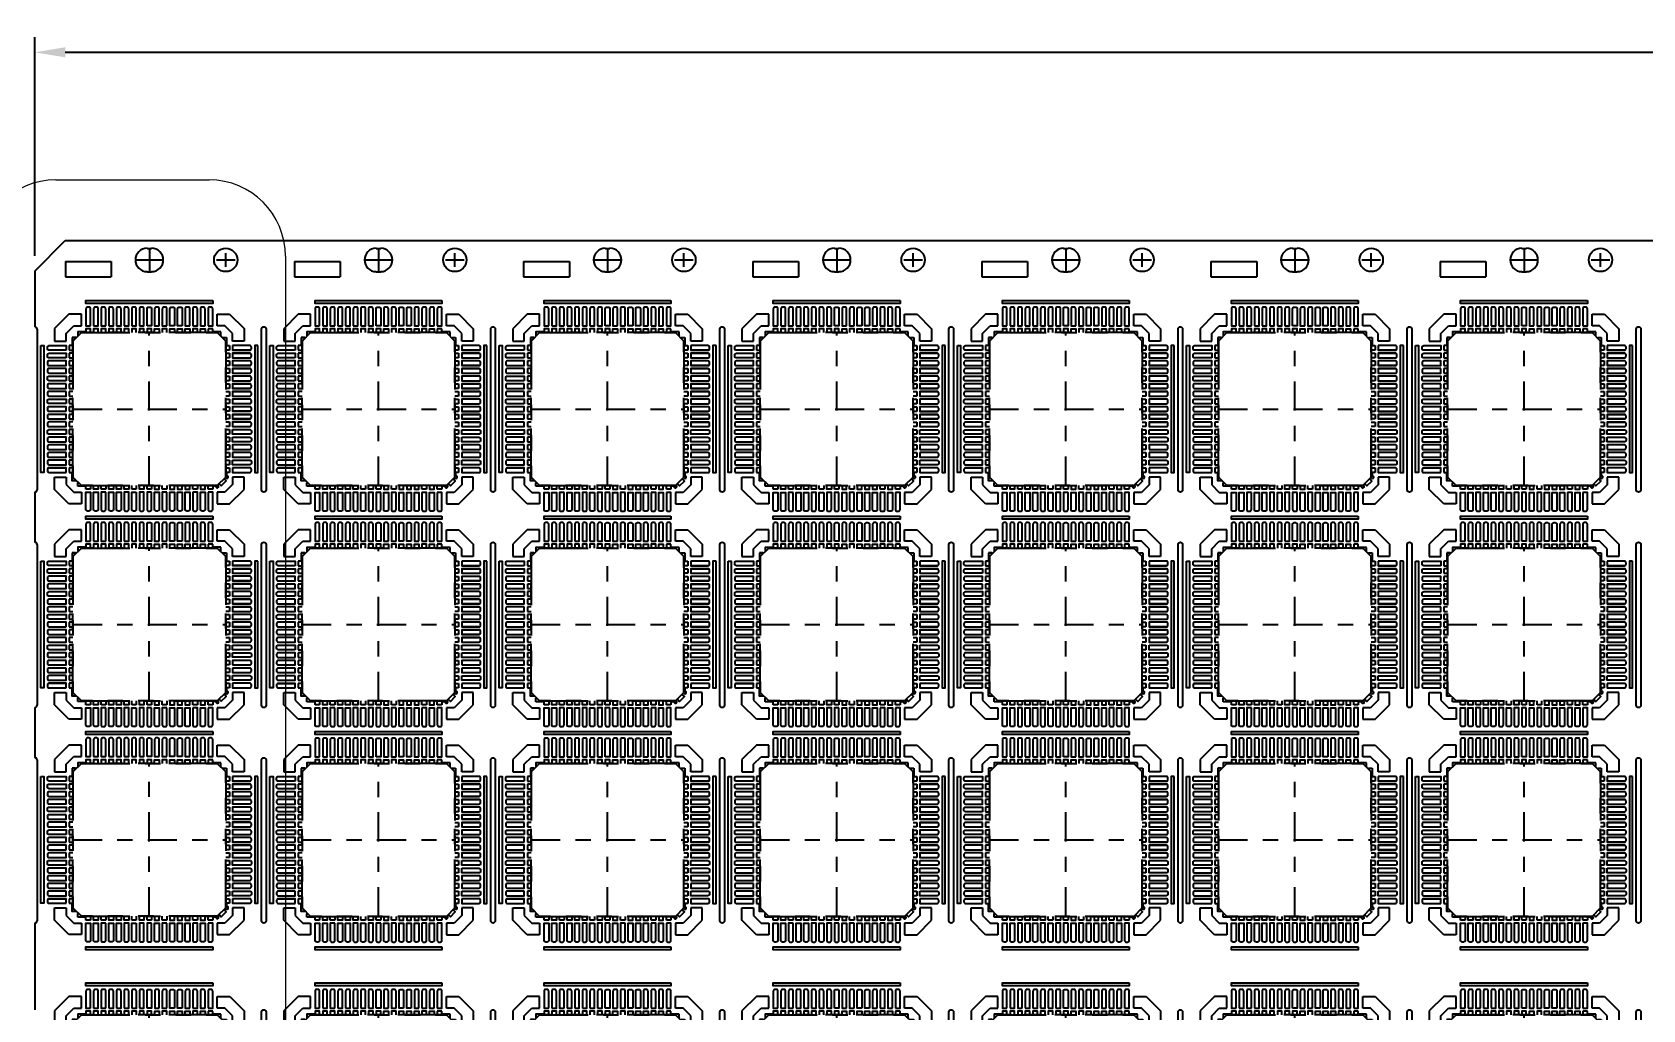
# Model space of a CAD drawing. Extents: x -10 to 54.6, y -33.1 to 19.3.
# Drawn here: x 22.06 to 32.6, y 11.99 to 18.38 of the extents above; entities that cross this region are included whole.
import ezdxf

# ---------------------------------------------------------------- set-up
doc = ezdxf.new("R2010")
doc.units = 0
doc.header["$LTSCALE"] = 2.54
for name, pattern in [('CADRA_CENTERLINE', [2.249999, 1.757812, -0.140625, 0.210937, -0.140625]), ('CENTER', [2, 1.25, -0.25, 0.25, -0.25]), ('CENTER2', [1.125, 0.75, -0.125, 0.125, -0.125]), ('HIDDEN', [0.375, 0.25, -0.125]), ('PHANTOM', [2.5, 1.25, -0.25, 0.25, -0.25, 0.25, -0.25])]:
    doc.linetypes.add(name, pattern=pattern)
for name, color, linetype in [('SH-01_CENTER', 2, 'CENTER'), ('SH-01_DIM', 4, 'Continuous'), ('SH-01_HIDDEN', 6, 'HIDDEN'), ('SH-01_OBJECT', 7, 'Continuous'), ('SH-01_PHANTOM', 1, 'PHANTOM'), ('SH-01_PKG', 5, 'PHANTOM')]:
    doc.layers.add(name, color=color, linetype=linetype)
doc.styles.get("Standard").update_dxf_attribs({"font": 'simplex.shx', "width": 0.82})
doc.dimstyles.new('STANDARD X 5$0', dxfattribs={"dimtxt": 0.36, "dimasz": 0.36, "dimexe": 0.18, "dimexo": 0.12, "dimgap": 0.09, "dimtad": 0, "dimdec": 4, "dimlfac": 0.2, "dimzin": 0, "dimdsep": 46, "dimtxsty": 'Standard', "dimcen": 0.09, "dimadec": 3, "dimazin": 0, "dimtfac": 1, "dimtdec": 4, "dimtofl": 0, "dimtmove": 0, "dimatfit": 3, "dimfxl": 1, "dimtolj": 1, "dimtzin": 0, "dimarcsym": 0})

# ---------------------------------------------------------------- blocks, each defined once
blk = doc.blocks.new('*D0')
at = {"layer": 'Defpoints', "color": 0, "transparency": 16777216}
for p in [(81.611, 58.089), (51.611, 56.657), (81.611, 56.657)]:
    blk.add_point(p, dxfattribs=at)
at = {"layer": 'SH-01_DIM', "color": 0, "lineweight": -2, "transparency": 16777216}
for p, q in [((51.611, 56.757), (51.611, 58.189)), ((81.611, 56.757), (81.611, 58.189)), ((51.811, 58.089), (65.2, 58.089)), ((81.411, 58.089), (67.516, 58.089))]:
    blk.add_line(p, q, dxfattribs=at)
at = {"layer": 'SH-01_DIM', "color": 0, "transparency": 16777216}
for points in [[(51.811, 58.122), (51.811, 58.056), (51.611, 58.089)], [(81.411, 58.122), (81.411, 58.056), (81.611, 58.089)]]:
    blk.add_solid(points, dxfattribs=at)
at = {"layer": 'SH-01_DIM', "color": 0, "transparency": 16777216, "insert": (66.358, 58.089), "char_height": 0.2, "attachment_point": 5}
blk.add_mtext('\\A1;300.0000±0.1016', dxfattribs=at)
blk = doc.blocks.new('*U136')
at = {"layer": 'SH-01_CENTER'}
for p, q in [((-0.104, 0.017), (0.078, 0.017)), ((-0.013, 0.093), (-0.013, -0.06)), ((0.426, 0.017), (0.548, 0.017)), ((0.487, -0.029), (0.487, 0.062))]:
    blk.add_line(p, q, dxfattribs=at)
at = {"layer": 'SH-01_HIDDEN'}
for p, q in [((-0.563, 0.007), (-0.263, 0.007)), ((-0.563, 0.007), (-0.563, -0.093)), ((-0.263, 0.007), (-0.263, -0.093)), ((-0.563, -0.093), (-0.263, -0.093))]:
    blk.add_line(p, q, dxfattribs=at)
at = {"layer": 'SH-01_OBJECT'}
for p, q in [((-0.028, 0.093), (0.002, 0.093)), ((-0.028, 0.093), (0.002, 0.093)), ((-0.028, -0.06), (0.002, -0.06)), ((-0.028, -0.06), (0.002, -0.06))]:
    blk.add_line(p, q, dxfattribs=at)
blk.add_circle((0.487, 0.017), 0.0762, dxfattribs=at)
blk.add_circle((0.487, 0.017), 0.0762, dxfattribs=at)
for centre, start, end in [((-0.028, 0.017), 90, 270), ((-0.028, 0.017), 90, 270), ((0.002, 0.017), 270, 90), ((0.002, 0.017), 270, 90)]:
    blk.add_arc(centre, 0.0762, start, end, dxfattribs=at)
blk = doc.blocks.new('*U143')
at = {"color": 0, "linetype": 'ByBlock', "lineweight": -2, "transparency": 16777216}
for p in [(0, 0), (1.5, 0), (3, 0), (4.5, 0), (6, 0), (7.5, 0), (9, 0)]:
    blk.add_blockref('*U136', p, dxfattribs=at)
blk = doc.blocks.new('*U111')
at = {"layer": 'SH-01_CENTER', "color": 0, "linetype": 'CENTER2', "transparency": 16777216}
blk.add_line((-5, 0), (5, 0), dxfattribs=at)
blk = doc.blocks.new('*U112')
at = {"layer": 'SH-01_CENTER', "color": 0, "linetype": 'CENTER2', "transparency": 16777216}
blk.add_line((0, -5), (0, 5), dxfattribs=at)
blk = doc.blocks.new('OUTSIDE_PKG')
at = {"layer": 'SH-01_OBJECT'}
for p, q in [((-181.92, -89.18), (-181.7, -89.18)), ((-181.7, -89.18), (-181.92, -89.18)), ((-181.92, -89.18), (-181.92, -89.72)), ((-181.7, -89.18), (-181.66, -89.22)), ((-181.66, -89.22), (-181.7, -89.18)), ((-172.72, -88.62), (-173.02, -88.62)), ((-173.02, -88.62), (-173.02, -88.87)), ((-172.72, -88.82), (-172.72, -88.62)), ((-172.18, -88.82), (-172.72, -88.82)), ((-172.18, -89.04), (-172.21, -89.08)), ((-172.21, -89.08), (-172.18, -89.04)), ((-172.18, -89.04), (-172.18, -88.82)), ((-172.04, -89.18), (-172.07, -89.22)), ((-172.07, -89.22), (-172.04, -89.18)), ((-172.04, -89.18), (-171.82, -89.18)), ((-171.82, -89.18), (-171.82, -89.72)), ((-181.92, -89.72), (-182.12, -89.72)), ((-182.12, -89.72), (-182.12, -90.02)), ((-182.12, -90.02), (-181.87, -90.02)), ((-181.87, -90.22), (-182.12, -90.22)), ((-182.12, -90.22), (-182.12, -90.52)), ((-182.12, -90.52), (-181.87, -90.52)), ((-171.62, -90.02), (-171.87, -90.02)), ((-171.87, -90.22), (-171.62, -90.22)), ((-171.62, -90.52), (-171.87, -90.52)), ((-171.82, -89.72), (-171.62, -89.72)), ((-171.62, -89.72), (-171.62, -90.02)), ((-171.62, -90.22), (-171.62, -90.52)), ((-181.87, -90.72), (-182.12, -90.72)), ((-182.12, -90.72), (-182.12, -91.02)), ((-182.12, -91.02), (-181.87, -91.02)), ((-181.87, -91.22), (-182.12, -91.22)), ((-182.12, -91.22), (-182.12, -91.52)), ((-182.12, -91.52), (-181.87, -91.52)), ((-181.87, -91.72), (-182.12, -91.72)), ((-182.12, -91.72), (-182.12, -92.02)), ((-171.87, -90.72), (-171.62, -90.72)), ((-171.62, -91.02), (-171.87, -91.02)), ((-171.87, -91.22), (-171.62, -91.22)), ((-171.62, -91.52), (-171.87, -91.52)), ((-171.87, -91.72), (-171.62, -91.72)), ((-171.62, -90.72), (-171.62, -91.02)), ((-171.62, -91.22), (-171.62, -91.52)), ((-171.62, -91.72), (-171.62, -92.02)), ((-182.12, -92.02), (-181.87, -92.02)), ((-181.87, -92.22), (-182.12, -92.22)), ((-182.12, -92.22), (-182.12, -92.52)), ((-182.12, -92.52), (-181.87, -92.52)), ((-181.87, -92.72), (-182.12, -92.72)), ((-182.12, -92.72), (-182.12, -93.02)), ((-171.62, -92.02), (-171.87, -92.02)), ((-171.87, -92.22), (-171.62, -92.22)), ((-171.62, -92.52), (-171.87, -92.52)), ((-171.87, -92.72), (-171.62, -92.72)), ((-171.62, -92.22), (-171.62, -92.52)), ((-171.62, -92.72), (-171.62, -93.02)), ((-182.12, -93.02), (-181.87, -93.02)), ((-181.87, -93.22), (-182.12, -93.22)), ((-182.12, -93.22), (-182.12, -93.52)), ((-182.12, -93.52), (-181.87, -93.52)), ((-181.87, -93.72), (-182.12, -93.72)), ((-182.12, -93.72), (-182.12, -94.02)), ((-171.62, -93.02), (-171.87, -93.02)), ((-171.87, -93.22), (-171.62, -93.22)), ((-171.62, -93.52), (-171.87, -93.52)), ((-171.87, -93.72), (-171.62, -93.72)), ((-171.62, -93.22), (-171.62, -93.52)), ((-171.62, -93.72), (-171.62, -94.02)), ((-182.12, -94.02), (-181.87, -94.02)), ((-181.87, -94.22), (-182.12, -94.22)), ((-182.12, -94.22), (-182.12, -94.52)), ((-182.12, -94.52), (-181.87, -94.52)), ((-181.87, -94.72), (-182.12, -94.72)), ((-182.12, -94.72), (-182.12, -95.02)), ((-171.62, -94.02), (-171.87, -94.02)), ((-171.87, -94.22), (-171.62, -94.22)), ((-171.62, -94.52), (-171.87, -94.52)), ((-171.87, -94.72), (-171.62, -94.72)), ((-171.62, -94.22), (-171.62, -94.52)), ((-171.62, -94.72), (-171.62, -95.02)), ((-182.12, -95.02), (-181.87, -95.02)), ((-181.87, -95.22), (-182.12, -95.22)), ((-182.12, -95.22), (-182.12, -95.52)), ((-182.12, -95.52), (-181.87, -95.52)), ((-181.87, -95.72), (-182.12, -95.72)), ((-182.12, -95.72), (-182.12, -96.02)), ((-171.62, -95.02), (-171.87, -95.02)), ((-171.87, -95.22), (-171.62, -95.22)), ((-171.62, -95.52), (-171.87, -95.52)), ((-171.87, -95.72), (-171.62, -95.72)), ((-171.62, -95.22), (-171.62, -95.52)), ((-171.62, -95.72), (-171.62, -96.02)), ((-182.12, -96.02), (-181.87, -96.02)), ((-181.87, -96.22), (-182.12, -96.22)), ((-182.12, -96.22), (-182.12, -96.52)), ((-182.12, -96.52), (-181.87, -96.52)), ((-181.87, -96.72), (-182.12, -96.72)), ((-182.12, -96.72), (-182.12, -97.02)), ((-171.62, -96.02), (-171.87, -96.02)), ((-171.87, -96.22), (-171.62, -96.22)), ((-171.62, -96.52), (-171.87, -96.52)), ((-171.87, -96.72), (-171.62, -96.72)), ((-171.62, -96.22), (-171.62, -96.52)), ((-171.62, -96.72), (-171.62, -97.02)), ((-182.12, -97.02), (-181.87, -97.02)), ((-181.87, -97.22), (-182.12, -97.22)), ((-182.12, -97.22), (-182.12, -97.52)), ((-182.12, -97.52), (-181.87, -97.52)), ((-181.87, -97.72), (-182.12, -97.72)), ((-182.12, -97.72), (-182.12, -98.02)), ((-182.12, -98.02), (-181.92, -98.02)), ((-171.62, -97.02), (-171.87, -97.02)), ((-171.87, -97.22), (-171.62, -97.22)), ((-171.62, -97.52), (-171.87, -97.52)), ((-171.87, -97.72), (-171.62, -97.72)), ((-171.62, -98.02), (-171.82, -98.02)), ((-171.82, -98.02), (-171.82, -98.24)), ((-171.62, -97.22), (-171.62, -97.52)), ((-171.62, -97.72), (-171.62, -98.02)), ((-181.52, -98.67), (-181.56, -98.7)), ((-181.56, -98.7), (-181.52, -98.67)), ((-181.56, -98.92), (-181.56, -98.7)), ((-181.02, -98.92), (-181.56, -98.92)), ((-181.02, -99.12), (-181.02, -98.92)), ((-180.72, -98.87), (-180.72, -99.12)), ((-180.02, -99.12), (-180.02, -98.87)), ((-179.72, -98.87), (-179.72, -99.12)), ((-178.02, -99.12), (-178.02, -98.87)), ((-177.72, -98.87), (-177.72, -99.12)), ((-177.02, -99.12), (-177.02, -98.87)), ((-176.72, -98.87), (-176.72, -99.12)), ((-176.02, -99.12), (-176.02, -98.87)), ((-175.72, -98.87), (-175.72, -99.12)), ((-174.02, -99.12), (-174.02, -98.87)), ((-173.72, -98.87), (-173.72, -99.12)), ((-173.02, -99.12), (-173.02, -98.87)), ((-172.51, -98.92), (-172.72, -98.92)), ((-172.72, -98.92), (-172.72, -99.12)), ((-172.39, -98.85), (-172.36, -98.88)), ((-171.86, -98.39), (-171.9, -98.35)), ((-180.72, -99.12), (-181.02, -99.12)), ((-179.72, -99.12), (-180.02, -99.12)), ((-177.72, -99.12), (-178.02, -99.12)), ((-176.72, -99.12), (-177.02, -99.12)), ((-175.72, -99.12), (-176.02, -99.12)), ((-173.72, -99.12), (-174.02, -99.12)), ((-172.72, -99.12), (-173.02, -99.12))]:
    blk.add_line(p, q, dxfattribs=at)
for points in [[(-180.72, -88.42), (-180.72, -87.3, 0.414214), (-180.82, -87.2), (-180.92, -87.2, 0.414214), (-181.02, -87.3), (-181.02, -88.42)], [(-180.52, -88.42), (-180.22, -88.42), (-180.22, -87.3, 0.414214), (-180.32, -87.2), (-180.42, -87.2, 0.414214), (-180.52, -87.3)], [(-179.72, -88.42), (-179.72, -87.3, 0.414214), (-179.82, -87.2), (-179.92, -87.2, 0.414214), (-180.02, -87.3), (-180.02, -88.42)], [(-179.52, -88.42), (-179.22, -88.42), (-179.22, -87.3, 0.414214), (-179.32, -87.2), (-179.42, -87.2, 0.414214), (-179.52, -87.3)], [(-179.02, -88.42), (-178.72, -88.42), (-178.72, -87.3, 0.414214), (-178.82, -87.2), (-178.92, -87.2, 0.414214), (-179.02, -87.3)], [(-178.52, -88.42), (-178.22, -88.42), (-178.22, -87.3, 0.414214), (-178.32, -87.2), (-178.42, -87.2, 0.414214), (-178.52, -87.3)], [(-178.02, -88.42), (-177.72, -88.42), (-177.72, -87.3, 0.414214), (-177.82, -87.2), (-177.92, -87.2, 0.414214), (-178.02, -87.3)], [(-177.52, -88.42), (-177.22, -88.42), (-177.22, -87.3, 0.414214), (-177.32, -87.2), (-177.42, -87.2, 0.414214), (-177.52, -87.3)], [(-177.02, -88.42), (-177.02, -87.3, -0.414214), (-176.92, -87.2), (-176.82, -87.2, -0.414214), (-176.72, -87.3), (-176.72, -88.42)], [(-176.22, -88.42), (-176.22, -87.3, 0.414214), (-176.32, -87.2), (-176.42, -87.2, 0.414214), (-176.52, -87.3), (-176.52, -88.42)], [(-175.72, -88.42), (-175.72, -87.3, 0.414214), (-175.82, -87.2), (-175.92, -87.2, 0.414214), (-176.02, -87.3), (-176.02, -88.42)], [(-175.22, -88.42), (-175.52, -88.42), (-175.52, -87.3, -0.414214), (-175.42, -87.2), (-175.32, -87.2, -0.414214), (-175.22, -87.3)], [(-174.72, -88.42), (-175.02, -88.42), (-175.02, -87.3, -0.414214), (-174.92, -87.2), (-174.82, -87.2, -0.414214), (-174.72, -87.3)], [(-174.22, -88.42), (-174.22, -87.3, 0.414214), (-174.32, -87.2), (-174.42, -87.2, 0.414214), (-174.52, -87.3), (-174.52, -88.42)], [(-174.02, -88.42), (-173.72, -88.42), (-173.72, -87.3, 0.414214), (-173.82, -87.2), (-173.92, -87.2, 0.414214), (-174.02, -87.3)], [(-173.22, -88.42), (-173.22, -87.3, 0.414214), (-173.32, -87.2), (-173.42, -87.2, 0.414214), (-173.52, -87.3), (-173.52, -88.42)], [(-173.02, -88.42), (-172.72, -88.42), (-172.72, -87.3, 0.414214), (-172.82, -87.2), (-172.92, -87.2, 0.414214), (-173.02, -87.3)], [(-182.32, -90.02), (-183.44, -90.02, -0.414214), (-183.54, -89.92), (-183.54, -89.82, -0.414214), (-183.44, -89.72), (-182.32, -89.72)], [(-182.32, -90.52), (-183.44, -90.52, -0.414214), (-183.54, -90.42), (-183.54, -90.32, -0.414214), (-183.44, -90.22), (-182.32, -90.22)], [(-171.42, -89.72), (-171.42, -90.02), (-170.29, -90.02, 0.414214), (-170.19, -89.92), (-170.19, -89.82, 0.414214), (-170.29, -89.72)], [(-170.19, -90.32, 0.414214), (-170.29, -90.22), (-171.42, -90.22), (-171.42, -90.52), (-170.29, -90.52, 0.414214), (-170.19, -90.42)], [(-183.44, -90.72), (-183.44, -90.72, 0.414214), (-183.54, -90.82), (-183.54, -90.92, 0.414214), (-183.44, -91.02), (-182.32, -91.02), (-182.32, -90.72)], [(-182.32, -91.22), (-183.44, -91.22, 0.414214), (-183.54, -91.32), (-183.54, -91.42, 0.414214), (-183.44, -91.52), (-182.32, -91.52)], [(-182.32, -92.02), (-183.44, -92.02, -0.414214), (-183.54, -91.92), (-183.54, -91.82, -0.414214), (-183.44, -91.72), (-182.32, -91.72)], [(-170.19, -90.82, 0.414214), (-170.29, -90.72), (-171.42, -90.72), (-171.42, -91.02), (-170.29, -91.02, 0.414214), (-170.19, -90.92)], [(-170.19, -91.32, 0.414214), (-170.29, -91.22), (-171.42, -91.22), (-171.42, -91.52), (-170.29, -91.52, 0.414214), (-170.19, -91.42)], [(-170.19, -91.82, 0.414214), (-170.29, -91.72), (-171.42, -91.72), (-171.42, -92.02), (-170.29, -92.02, 0.414214), (-170.19, -91.92)], [(-182.32, -92.22), (-183.44, -92.22, 0.414214), (-183.54, -92.32), (-183.54, -92.42, 0.414214), (-183.44, -92.52), (-182.32, -92.52)], [(-182.32, -92.72), (-183.44, -92.72, 0.414214), (-183.54, -92.82), (-183.54, -92.92, 0.414214), (-183.44, -93.02), (-182.32, -93.02)], [(-170.19, -92.82, 0.414214), (-170.29, -92.72), (-171.42, -92.72), (-171.42, -93.02), (-170.29, -93.02, 0.414214), (-170.19, -92.92)], [(-182.32, -93.52), (-183.44, -93.52, -0.414214), (-183.54, -93.42), (-183.54, -93.32, -0.414214), (-183.44, -93.22), (-182.32, -93.22)], [(-182.32, -94.02), (-182.32, -93.72), (-183.44, -93.72, 0.414214), (-183.54, -93.82), (-183.54, -93.92, 0.414214), (-183.44, -94.02)], [(-170.19, -93.32, 0.414214), (-170.29, -93.22), (-171.42, -93.22), (-171.42, -93.52), (-170.29, -93.52, 0.414214), (-170.19, -93.42)], [(-170.19, -93.82, 0.414214), (-170.29, -93.72), (-171.42, -93.72), (-171.42, -94.02), (-170.29, -94.02, 0.414214), (-170.19, -93.92)], [(-182.32, -94.52), (-182.32, -94.22), (-183.44, -94.22, 0.414214), (-183.54, -94.32), (-183.54, -94.42, 0.414214), (-183.44, -94.52)], [(-182.32, -94.72), (-183.44, -94.72, 0.414214), (-183.54, -94.82), (-183.54, -94.92, 0.414214), (-183.44, -95.02), (-182.32, -95.02)], [(-170.19, -94.32, 0.414214), (-170.29, -94.22), (-171.42, -94.22), (-171.42, -94.52), (-170.29, -94.52, 0.414214), (-170.19, -94.42)], [(-170.19, -94.82, 0.414214), (-170.29, -94.72), (-171.42, -94.72), (-171.42, -95.02), (-170.29, -95.02, 0.414214), (-170.19, -94.92)], [(-182.32, -95.52), (-183.44, -95.52, -0.414214), (-183.54, -95.42), (-183.54, -95.32, -0.414214), (-183.44, -95.22), (-182.32, -95.22)], [(-182.32, -96.02), (-182.32, -95.72), (-183.44, -95.72, 0.414214), (-183.54, -95.82), (-183.54, -95.92, 0.414214), (-183.44, -96.02)], [(-171.42, -95.22), (-170.29, -95.22, -0.414214), (-170.19, -95.32), (-170.19, -95.42, -0.414214), (-170.29, -95.52), (-171.42, -95.52)], [(-171.42, -95.72), (-170.29, -95.72, -0.414214), (-170.19, -95.82), (-170.19, -95.92, -0.414214), (-170.29, -96.02), (-171.42, -96.02)], [(-182.32, -96.22), (-183.44, -96.22, 0.414214), (-183.54, -96.32), (-183.54, -96.42, 0.414214), (-183.44, -96.52), (-182.32, -96.52)], [(-182.32, -96.72), (-183.44, -96.72, 0.414214), (-183.54, -96.82), (-183.54, -96.92, 0.414214), (-183.44, -97.02), (-182.32, -97.02)], [(-171.42, -96.52), (-170.29, -96.52, 0.414214), (-170.19, -96.42), (-170.19, -96.32, 0.414214), (-170.29, -96.22), (-171.42, -96.22)], [(-171.42, -96.72), (-171.42, -97.02), (-170.29, -97.02, 0.414214), (-170.19, -96.92), (-170.19, -96.82, 0.414214), (-170.29, -96.72)], [(-182.32, -97.22), (-183.44, -97.22, 0.414214), (-183.54, -97.32), (-183.54, -97.42, 0.414214), (-183.44, -97.52), (-182.32, -97.52)], [(-182.32, -98.02), (-182.32, -97.72), (-183.44, -97.72, 0.414214), (-183.54, -97.82), (-183.54, -97.92, 0.414214), (-183.44, -98.02)], [(-171.42, -97.22), (-170.29, -97.22, -0.414214), (-170.19, -97.32), (-170.19, -97.42, -0.414214), (-170.29, -97.52), (-171.42, -97.52)], [(-171.42, -97.72), (-171.42, -98.02), (-170.29, -98.02, 0.414214), (-170.19, -97.92), (-170.19, -97.82, 0.414214), (-170.29, -97.72)], [(-180.92, -100.55, -0.414214), (-181.02, -100.45), (-181.02, -99.32), (-180.72, -99.32), (-180.72, -100.45, -0.414214), (-180.82, -100.55)], [(-180.42, -100.55, -0.414214), (-180.52, -100.45), (-180.52, -99.32), (-180.22, -99.32), (-180.22, -100.45, -0.414214), (-180.32, -100.55)], [(-179.72, -99.32), (-180.02, -99.32), (-180.02, -100.45, 0.414214), (-179.92, -100.55), (-179.82, -100.55, 0.414214), (-179.72, -100.45)], [(-179.42, -100.55, -0.414214), (-179.52, -100.45), (-179.52, -99.32), (-179.22, -99.32), (-179.22, -100.45, -0.414214), (-179.32, -100.55)], [(-178.92, -100.55, -0.414214), (-179.02, -100.45), (-179.02, -99.32), (-178.72, -99.32), (-178.72, -100.45, -0.414214), (-178.82, -100.55)], [(-178.32, -100.55, 0.414214), (-178.22, -100.45), (-178.22, -99.32), (-178.52, -99.32), (-178.52, -100.45, 0.414214), (-178.42, -100.55)], [(-177.72, -99.32), (-177.72, -100.45, -0.414214), (-177.82, -100.55), (-177.92, -100.55, -0.414214), (-178.02, -100.45), (-178.02, -99.32)], [(-177.32, -100.55, 0.414214), (-177.22, -100.45), (-177.22, -99.32), (-177.52, -99.32), (-177.52, -100.45, 0.414214), (-177.42, -100.55)], [(-176.72, -99.32), (-177.02, -99.32), (-177.02, -100.45, 0.414214), (-176.92, -100.55), (-176.82, -100.55, 0.414214), (-176.72, -100.45)], [(-176.42, -100.55, -0.414214), (-176.52, -100.45), (-176.52, -99.32), (-176.22, -99.32), (-176.22, -100.45, -0.414214), (-176.32, -100.55)], [(-175.72, -99.32), (-176.02, -99.32), (-176.02, -100.45, 0.414214), (-175.92, -100.55), (-175.82, -100.55, 0.414214), (-175.72, -100.45)], [(-175.42, -100.55, -0.414214), (-175.52, -100.45), (-175.52, -99.32), (-175.22, -99.32), (-175.22, -100.45, -0.414214), (-175.32, -100.55)], [(-174.92, -100.55, -0.414214), (-175.02, -100.45), (-175.02, -99.32), (-174.72, -99.32), (-174.72, -100.45, -0.414214), (-174.82, -100.55)], [(-174.42, -100.55, -0.414214), (-174.52, -100.45), (-174.52, -99.32), (-174.22, -99.32), (-174.22, -100.45, -0.414214), (-174.32, -100.55)], [(-174.02, -99.32), (-174.02, -100.45, 0.414214), (-173.92, -100.55), (-173.82, -100.55, 0.414214), (-173.72, -100.45), (-173.72, -99.32)], [(-173.42, -100.55, -0.414214), (-173.52, -100.45), (-173.52, -99.32), (-173.22, -99.32), (-173.22, -100.45, -0.414214), (-173.32, -100.55)], [(-173.02, -99.32), (-173.02, -100.45, 0.414214), (-172.92, -100.55), (-172.82, -100.55, 0.414214), (-172.72, -100.45), (-172.72, -99.32)]]:
    blk.add_lwpolyline(points, format="xyb", close=True, dxfattribs=at)
at = {"layer": 'SH-01_OBJECT', "linetype": 'CADRA_CENTERLINE'}
for points in [[(-181.82, -88.42), (-181.32, -88.42), (-181.32, -87.67), (-182.13, -87.67), (-183.07, -88.61), (-183.07, -89.42), (-182.32, -89.42), (-182.32, -88.92)], [(-171.92, -88.42), (-172.42, -88.42), (-172.42, -87.67), (-171.61, -87.67), (-170.67, -88.61), (-170.67, -89.42), (-171.42, -89.42), (-171.42, -88.92)], [(-181.82, -99.32), (-181.32, -99.32), (-181.32, -100.07), (-182.13, -100.07), (-183.07, -99.13), (-183.07, -98.32), (-182.32, -98.32), (-182.32, -98.82)], [(-171.92, -99.32), (-172.42, -99.32), (-172.42, -100.07), (-171.61, -100.07), (-170.67, -99.13), (-170.67, -98.32), (-171.42, -98.32), (-171.42, -98.82)]]:
    blk.add_lwpolyline(points, close=True, dxfattribs=at)
at = {"layer": 'SH-01_OBJECT'}
for points in [[(-180.72, -88.87), (-180.72, -88.62), (-181.02, -88.62), (-181.02, -88.82), (-181.56, -88.82), (-181.56, -89.04), (-181.52, -89.08)], [(-180.22, -88.87), (-180.22, -88.62), (-180.52, -88.62), (-180.52, -88.87)], [(-179.72, -88.87), (-179.72, -88.62), (-180.02, -88.62), (-180.02, -88.87)], [(-179.22, -88.87), (-179.22, -88.62), (-179.52, -88.62), (-179.52, -88.87)], [(-178.72, -88.87), (-178.72, -88.62), (-179.02, -88.62), (-179.02, -88.87)], [(-178.22, -88.87), (-178.22, -88.62), (-178.52, -88.62), (-178.52, -88.87)], [(-177.72, -88.87), (-177.72, -88.62), (-178.02, -88.62), (-178.02, -88.87)], [(-177.22, -88.87), (-177.22, -88.62), (-177.52, -88.62), (-177.52, -88.87)], [(-176.72, -88.87), (-176.72, -88.62), (-177.02, -88.62), (-177.02, -88.87)], [(-176.52, -88.87), (-176.52, -88.62), (-176.22, -88.62), (-176.22, -88.87)], [(-175.72, -88.87), (-175.72, -88.62), (-176.02, -88.62), (-176.02, -88.87)], [(-175.52, -88.87), (-175.52, -88.62), (-175.22, -88.62), (-175.22, -88.87)], [(-175.02, -88.87), (-175.02, -88.62), (-174.72, -88.62), (-174.72, -88.87)], [(-174.52, -88.87), (-174.52, -88.62), (-174.22, -88.62), (-174.22, -88.87)], [(-173.72, -88.87), (-173.72, -88.62), (-174.02, -88.62), (-174.02, -88.87)], [(-173.52, -88.87), (-173.52, -88.62), (-173.22, -88.62), (-173.22, -88.87)], [(-182.32, -89.72), (-182.32, -90.02)], [(-170.29, -90.02), (-171.42, -90.02)], [(-171.42, -90.22), (-170.29, -90.22)], [(-171.42, -90.52), (-170.29, -90.52)], [(-170.29, -90.72), (-171.42, -90.72)], [(-170.29, -91.02), (-171.42, -91.02)], [(-171.42, -91.22), (-170.29, -91.22)], [(-171.42, -91.52), (-170.29, -91.52)], [(-170.29, -91.72), (-171.42, -91.72)], [(-171.42, -92.02), (-170.29, -92.02)], [(-171.42, -92.22), (-170.29, -92.22), (-171.42, -92.22), (-171.42, -92.52), (-170.29, -92.52), (-171.42, -92.52)], [(-171.42, -92.72), (-170.29, -92.72)], [(-171.42, -93.02), (-170.29, -93.02)], [(-170.29, -93.22), (-171.42, -93.22)], [(-171.42, -93.52), (-170.29, -93.52)], [(-170.29, -93.72), (-171.42, -93.72)], [(-170.29, -94.02), (-171.42, -94.02)], [(-171.42, -94.22), (-170.29, -94.22)], [(-170.29, -94.52), (-171.42, -94.52)], [(-171.42, -94.72), (-170.29, -94.72)], [(-171.42, -95.02), (-170.29, -95.02)], [(-183.44, -97.72), (-182.32, -97.72)], [(-181.66, -98.53), (-181.7, -98.56), (-181.92, -98.56), (-181.92, -98.02), (-181.92, -98.56)], [(-181.66, -98.53), (-181.7, -98.56)], [(-180.22, -98.87), (-180.22, -99.12), (-180.52, -99.12), (-180.52, -98.87)], [(-179.22, -98.87), (-179.22, -99.12), (-179.52, -99.12), (-179.52, -98.87)], [(-178.72, -98.87), (-178.72, -99.12), (-179.02, -99.12), (-179.02, -98.87)], [(-178.22, -98.87), (-178.22, -99.12), (-178.52, -99.12), (-178.52, -98.87)], [(-177.22, -98.87), (-177.22, -99.12), (-177.52, -99.12), (-177.52, -98.87)], [(-176.52, -98.87), (-176.52, -99.12), (-176.22, -99.12), (-176.22, -98.87)], [(-175.52, -98.87), (-175.52, -99.12), (-175.22, -99.12), (-175.22, -98.87)], [(-175.02, -98.87), (-175.02, -99.12), (-174.72, -99.12), (-174.72, -98.87)], [(-174.52, -98.87), (-174.52, -99.12), (-174.22, -99.12), (-174.22, -98.87)], [(-173.52, -98.87), (-173.52, -99.12), (-173.22, -99.12), (-173.22, -98.87)], [(-172.3, -98.76), (-172.16, -98.9), (-171.84, -98.58), (-171.98, -98.44)]]:
    blk.add_lwpolyline(points, dxfattribs=at)
for points in [[(-183.97, -89.72), (-183.77, -89.72), (-183.77, -98.02), (-183.97, -98.02)], [(-169.77, -89.72), (-169.97, -89.72), (-169.97, -98.02), (-169.77, -98.02)]]:
    blk.add_lwpolyline(points, close=True, dxfattribs=at)
blk.add_lwpolyline([(-170.29, -92.52, 0.414214), (-170.19, -92.42), (-170.19, -92.32, 0.414214), (-170.29, -92.22)], format="xyb", dxfattribs=at)
for centre, start, end in [((-172.42, -98.94), 166.1908, 45.0002), ((-171.8, -98.32), 224.9998, 103.8092)]:
    blk.add_arc(centre, 0.09, start, end, dxfattribs=at)
at = {"layer": 'SH-01_PKG'}
for p, q in [((-181.32, -88.87), (-181.87, -89.42)), ((-181.87, -98.32), (-181.87, -89.42)), ((-181.32, -88.87), (-172.42, -88.87)), ((-171.87, -89.42), (-172.42, -88.87)), ((-171.87, -89.42), (-171.87, -98.32)), ((-181.87, -98.32), (-181.32, -98.87)), ((-172.42, -98.87), (-181.32, -98.87)), ((-171.87, -98.32), (-172.42, -98.87))]:
    blk.add_line(p, q, dxfattribs=at)
blk.add_lwpolyline([(-181.32, -98.87), (-172.42, -98.87), (-171.87, -98.32), (-171.87, -89.42), (-172.42, -88.87), (-181.32, -88.87), (-181.87, -89.42), (-181.87, -98.32)], close=True, dxfattribs=at)
at = {"layer": 'SH-01_CENTER', "linetype": 'CENTER2'}
for name in ['*U112', '*U111']:
    blk.add_blockref(name, (-176.87, -93.87), dxfattribs=at)
blk = doc.blocks.new('*U149')
at = {"layer": 'SH-01_CENTER', "xscale": 0.1, "yscale": 0.1, "zscale": 0.1}
blk.add_blockref('OUTSIDE_PKG', (17.687, 9.387), dxfattribs=at)
blk = doc.blocks.new('*U150')
at = {"layer": 'SH-01_CENTER', "color": 0, "linetype": 'ByBlock', "lineweight": -2, "transparency": 16777216}
for p in [(0, 0), (0, -1.41), (0, -2.82)]:
    blk.add_blockref('*U149', p, dxfattribs=at)
blk = doc.blocks.new('top hole')
at = {"layer": 'SH-01_OBJECT'}
blk.add_lwpolyline([(-172.72, -86.77), (-172.72, -86.97), (-181.02, -86.97), (-181.02, -86.77)], close=True, dxfattribs=at)
blk = doc.blocks.new('*U215')
at = {"layer": 'SH-01_CENTER', "color": 6, "xscale": 0.1, "yscale": 0.1, "zscale": 0.1}
blk.add_blockref('top hole', (17.687, 8.687), dxfattribs=at)
blk = doc.blocks.new('*U216')
at = {"layer": 'SH-01_CENTER', "color": 0, "linetype": 'ByBlock', "lineweight": -2, "transparency": 16777216}
for p in [(0, 0), (0, -1.41), (0, -2.82), (0, -4.23)]:
    blk.add_blockref('*U215', p, dxfattribs=at)
blk = doc.blocks.new('*U151')
at = {"layer": 'SH-01_CENTER'}
blk.add_blockref('*U216', (0, 2.115), dxfattribs=at)
blk = doc.blocks.new('*U152')
at = {"layer": 'SH-01_CENTER', "color": 0, "linetype": 'ByBlock', "lineweight": -2, "transparency": 16777216}
for p in [(0, 0), (0, -4.465)]:
    blk.add_blockref('*U151', p, dxfattribs=at)
blk = doc.blocks.new('*U217')
at = {"layer": 'SH-01_CENTER', "xscale": 0.1, "yscale": 0.1, "zscale": 0.1}
blk.add_blockref('OUTSIDE_PKG', (17.687, 9.387), dxfattribs=at)
blk = doc.blocks.new('*U218')
at = {"layer": 'SH-01_CENTER', "color": 0, "linetype": 'ByBlock', "lineweight": -2, "transparency": 16777216}
for p in [(0, 0), (0, -1.41), (0, -2.82)]:
    blk.add_blockref('*U217', p, dxfattribs=at)
blk = doc.blocks.new('*U153')
at = {"layer": 'SH-01_CENTER'}
blk.add_blockref('*U218', (0, 1.41), dxfattribs=at)
blk = doc.blocks.new('*U144')
at = {"layer": 'SH-01_CENTER', "color": 0, "linetype": 'ByBlock', "lineweight": -2, "transparency": 16777216}
for p in [(0, 0), (0, -4.465)]:
    blk.add_blockref('*U153', p, dxfattribs=at)
blk = doc.blocks.new('*U219')
at = {"layer": 'SH-01_CENTER', "color": 6, "xscale": 0.1, "yscale": 0.1, "zscale": 0.1}
blk.add_blockref('top hole', (17.687, 8.687), dxfattribs=at)
blk = doc.blocks.new('*U220')
at = {"layer": 'SH-01_CENTER', "color": 0, "linetype": 'ByBlock', "lineweight": -2, "transparency": 16777216}
for p in [(0, 0), (0, -1.41), (0, -2.82), (0, -4.23)]:
    blk.add_blockref('*U219', p, dxfattribs=at)
blk = doc.blocks.new('*U145')
at = {"layer": 'SH-01_CENTER'}
blk.add_blockref('*U220', (0, 2.115), dxfattribs=at)
blk = doc.blocks.new('*U146')
at = {"layer": 'SH-01_CENTER', "color": 0, "linetype": 'ByBlock', "lineweight": -2, "transparency": 16777216}
for p in [(0, 0), (0, -4.465)]:
    blk.add_blockref('*U145', p, dxfattribs=at)
blk = doc.blocks.new('*U263')
at = {"layer": 'SH-01_CENTER', "xscale": 0.1, "yscale": 0.1, "zscale": 0.1}
blk.add_blockref('OUTSIDE_PKG', (17.687, 9.387), dxfattribs=at)
blk = doc.blocks.new('*U264')
at = {"layer": 'SH-01_CENTER', "color": 0, "linetype": 'ByBlock', "lineweight": -2, "transparency": 16777216}
for p in [(0, 0), (0, -1.41), (0, -2.82)]:
    blk.add_blockref('*U263', p, dxfattribs=at)
blk = doc.blocks.new('*U188')
at = {"layer": 'SH-01_CENTER'}
blk.add_blockref('*U264', (0, 1.41), dxfattribs=at)
blk = doc.blocks.new('*U189')
at = {"layer": 'SH-01_CENTER', "color": 0, "linetype": 'ByBlock', "lineweight": -2, "transparency": 16777216}
for p in [(0, 0), (0, -4.465)]:
    blk.add_blockref('*U188', p, dxfattribs=at)
blk = doc.blocks.new('*U265')
at = {"layer": 'SH-01_CENTER', "color": 6, "xscale": 0.1, "yscale": 0.1, "zscale": 0.1}
blk.add_blockref('top hole', (17.687, 8.687), dxfattribs=at)
blk = doc.blocks.new('*U266')
at = {"layer": 'SH-01_CENTER', "color": 0, "linetype": 'ByBlock', "lineweight": -2, "transparency": 16777216}
for p in [(0, 0), (0, -1.41), (0, -2.82), (0, -4.23)]:
    blk.add_blockref('*U265', p, dxfattribs=at)
blk = doc.blocks.new('*U190')
at = {"layer": 'SH-01_CENTER'}
blk.add_blockref('*U266', (0, 2.115), dxfattribs=at)
blk = doc.blocks.new('*U191')
at = {"layer": 'SH-01_CENTER', "color": 0, "linetype": 'ByBlock', "lineweight": -2, "transparency": 16777216}
for p in [(0, 0), (0, -4.465)]:
    blk.add_blockref('*U190', p, dxfattribs=at)
blk = doc.blocks.new('*U271')
at = {"layer": 'SH-01_CENTER', "xscale": 0.1, "yscale": 0.1, "zscale": 0.1}
blk.add_blockref('OUTSIDE_PKG', (17.687, 9.387), dxfattribs=at)
blk = doc.blocks.new('*U272')
at = {"layer": 'SH-01_CENTER', "color": 0, "linetype": 'ByBlock', "lineweight": -2, "transparency": 16777216}
for p in [(0, 0), (0, -1.41), (0, -2.82)]:
    blk.add_blockref('*U271', p, dxfattribs=at)
blk = doc.blocks.new('*U192')
at = {"layer": 'SH-01_CENTER'}
blk.add_blockref('*U272', (0, 1.41), dxfattribs=at)
blk = doc.blocks.new('*U114')
at = {"layer": 'SH-01_CENTER', "color": 0, "linetype": 'ByBlock', "lineweight": -2, "transparency": 16777216}
for p in [(0, 0), (0, -4.465)]:
    blk.add_blockref('*U192', p, dxfattribs=at)
blk = doc.blocks.new('*U273')
at = {"layer": 'SH-01_CENTER', "color": 6, "xscale": 0.1, "yscale": 0.1, "zscale": 0.1}
blk.add_blockref('top hole', (17.687, 8.687), dxfattribs=at)
blk = doc.blocks.new('*U274')
at = {"layer": 'SH-01_CENTER', "color": 0, "linetype": 'ByBlock', "lineweight": -2, "transparency": 16777216}
for p in [(0, 0), (0, -1.41), (0, -2.82), (0, -4.23)]:
    blk.add_blockref('*U273', p, dxfattribs=at)
blk = doc.blocks.new('*U115')
at = {"layer": 'SH-01_CENTER'}
blk.add_blockref('*U274', (0, 2.115), dxfattribs=at)
blk = doc.blocks.new('*U116')
at = {"layer": 'SH-01_CENTER', "color": 0, "linetype": 'ByBlock', "lineweight": -2, "transparency": 16777216}
for p in [(0, 0), (0, -4.465)]:
    blk.add_blockref('*U115', p, dxfattribs=at)
blk = doc.blocks.new('*U267')
at = {"layer": 'SH-01_CENTER', "xscale": 0.1, "yscale": 0.1, "zscale": 0.1}
blk.add_blockref('OUTSIDE_PKG', (17.687, 9.387), dxfattribs=at)
blk = doc.blocks.new('*U268')
at = {"layer": 'SH-01_CENTER', "color": 0, "linetype": 'ByBlock', "lineweight": -2, "transparency": 16777216}
for p in [(0, 0), (0, -1.41), (0, -2.82)]:
    blk.add_blockref('*U267', p, dxfattribs=at)
blk = doc.blocks.new('*U159')
at = {"layer": 'SH-01_CENTER'}
blk.add_blockref('*U268', (0, 1.41), dxfattribs=at)
blk = doc.blocks.new('*U160')
at = {"layer": 'SH-01_CENTER', "color": 0, "linetype": 'ByBlock', "lineweight": -2, "transparency": 16777216}
for p in [(0, 0), (0, -4.465)]:
    blk.add_blockref('*U159', p, dxfattribs=at)
blk = doc.blocks.new('*U269')
at = {"layer": 'SH-01_CENTER', "color": 6, "xscale": 0.1, "yscale": 0.1, "zscale": 0.1}
blk.add_blockref('top hole', (17.687, 8.687), dxfattribs=at)
blk = doc.blocks.new('*U270')
at = {"layer": 'SH-01_CENTER', "color": 0, "linetype": 'ByBlock', "lineweight": -2, "transparency": 16777216}
for p in [(0, 0), (0, -1.41), (0, -2.82), (0, -4.23)]:
    blk.add_blockref('*U269', p, dxfattribs=at)
blk = doc.blocks.new('*U161')
at = {"layer": 'SH-01_CENTER'}
blk.add_blockref('*U270', (0, 2.115), dxfattribs=at)
blk = doc.blocks.new('*U113')
at = {"layer": 'SH-01_CENTER', "color": 0, "linetype": 'ByBlock', "lineweight": -2, "transparency": 16777216}
for p in [(0, 0), (0, -4.465)]:
    blk.add_blockref('*U161', p, dxfattribs=at)
blk = doc.blocks.new('*U206')
at = {"layer": 'SH-01_CENTER', "xscale": 0.1, "yscale": 0.1, "zscale": 0.1}
blk.add_blockref('OUTSIDE_PKG', (17.687, 9.387), dxfattribs=at)
blk = doc.blocks.new('*U207')
at = {"layer": 'SH-01_CENTER', "color": 0, "linetype": 'ByBlock', "lineweight": -2, "transparency": 16777216}
for p in [(0, 0), (0, -1.41), (0, -2.82)]:
    blk.add_blockref('*U206', p, dxfattribs=at)
blk = doc.blocks.new('*U124')
at = {"layer": 'SH-01_CENTER'}
blk.add_blockref('*U207', (0, 1.41), dxfattribs=at)
blk = doc.blocks.new('*U193')
at = {"layer": 'SH-01_CENTER', "color": 0, "linetype": 'ByBlock', "lineweight": -2, "transparency": 16777216}
for p in [(0, 0), (0, -4.465)]:
    blk.add_blockref('*U124', p, dxfattribs=at)
blk = doc.blocks.new('*U208')
at = {"layer": 'SH-01_CENTER', "color": 6, "xscale": 0.1, "yscale": 0.1, "zscale": 0.1}
blk.add_blockref('top hole', (17.687, 8.687), dxfattribs=at)
blk = doc.blocks.new('*U209')
at = {"layer": 'SH-01_CENTER', "color": 0, "linetype": 'ByBlock', "lineweight": -2, "transparency": 16777216}
for p in [(0, 0), (0, -1.41), (0, -2.82), (0, -4.23)]:
    blk.add_blockref('*U208', p, dxfattribs=at)
blk = doc.blocks.new('*U194')
at = {"layer": 'SH-01_CENTER'}
blk.add_blockref('*U209', (0, 2.115), dxfattribs=at)
blk = doc.blocks.new('*U195')
at = {"layer": 'SH-01_CENTER', "color": 0, "linetype": 'ByBlock', "lineweight": -2, "transparency": 16777216}
for p in [(0, 0), (0, -4.465)]:
    blk.add_blockref('*U194', p, dxfattribs=at)
blk = doc.blocks.new('*U198')
at = {"layer": 'SH-01_CENTER', "xscale": 0.1, "yscale": 0.1, "zscale": 0.1}
blk.add_blockref('OUTSIDE_PKG', (17.687, 9.387), dxfattribs=at)
blk = doc.blocks.new('*U199')
at = {"layer": 'SH-01_CENTER', "color": 0, "linetype": 'ByBlock', "lineweight": -2, "transparency": 16777216}
for p in [(0, 0), (0, -1.41), (0, -2.82)]:
    blk.add_blockref('*U198', p, dxfattribs=at)
blk = doc.blocks.new('*U157')
at = {"layer": 'SH-01_CENTER'}
blk.add_blockref('*U199', (0, 1.41), dxfattribs=at)
blk = doc.blocks.new('*U158')
at = {"layer": 'SH-01_CENTER', "color": 0, "linetype": 'ByBlock', "lineweight": -2, "transparency": 16777216}
for p in [(0, 0), (0, -4.465)]:
    blk.add_blockref('*U157', p, dxfattribs=at)
blk = doc.blocks.new('*U200')
at = {"layer": 'SH-01_CENTER', "color": 6, "xscale": 0.1, "yscale": 0.1, "zscale": 0.1}
blk.add_blockref('top hole', (17.687, 8.687), dxfattribs=at)
blk = doc.blocks.new('*U201')
at = {"layer": 'SH-01_CENTER', "color": 0, "linetype": 'ByBlock', "lineweight": -2, "transparency": 16777216}
for p in [(0, 0), (0, -1.41), (0, -2.82), (0, -4.23)]:
    blk.add_blockref('*U200', p, dxfattribs=at)
blk = doc.blocks.new('*U182')
at = {"layer": 'SH-01_CENTER'}
blk.add_blockref('*U201', (0, 2.115), dxfattribs=at)
blk = doc.blocks.new('*U183')
at = {"layer": 'SH-01_CENTER', "color": 0, "linetype": 'ByBlock', "lineweight": -2, "transparency": 16777216}
for p in [(0, 0), (0, -4.465)]:
    blk.add_blockref('*U182', p, dxfattribs=at)
blk = doc.blocks.new('strip hole')
at = {"layer": 'SH-01_OBJECT'}
blk.add_lwpolyline([(-169.52, -88.61, -1), (-169.22, -88.61), (-169.22, -99.13, -1), (-169.52, -99.13)], format="xyb", close=True, dxfattribs=at)
blk = doc.blocks.new('*U293')
at = {"layer": 'SH-01_CENTER', "color": 6, "xscale": 0.1, "yscale": 0.1, "zscale": 0.1}
blk.add_blockref('strip hole', (16.937, 9.387), dxfattribs=at)
blk = doc.blocks.new('*U294')
at = {"layer": 'SH-01_CENTER', "color": 0, "linetype": 'ByBlock', "lineweight": -2, "transparency": 16777216}
for p in [(0, 0), (0, -1.41), (0, -2.82)]:
    blk.add_blockref('*U293', p, dxfattribs=at)
blk = doc.blocks.new('*U292')
at = {"layer": 'SH-01_CENTER'}
blk.add_blockref('*U294', (0, 1.41), dxfattribs=at)
blk = doc.blocks.new('*U291')
at = {"layer": 'SH-01_CENTER', "color": 0, "linetype": 'ByBlock', "lineweight": -2, "transparency": 16777216}
blk.add_blockref('*U292', (0, 0), dxfattribs=at)
blk = doc.blocks.new('*U289')
at = {"layer": 'SH-01_CENTER'}
blk.add_blockref('*U291', (0, 0), dxfattribs=at)
blk = doc.blocks.new('*U290')
at = {"color": 0, "linetype": 'ByBlock', "lineweight": -2, "transparency": 16777216}
for p in [(0, 0), (0, -4.47)]:
    blk.add_blockref('*U289', p, dxfattribs=at)
blk = doc.blocks.new('*U299')
at = {"layer": 'SH-01_CENTER', "color": 6, "xscale": 0.1, "yscale": 0.1, "zscale": 0.1}
blk.add_blockref('strip hole', (16.937, 9.387), dxfattribs=at)
blk = doc.blocks.new('*U300')
at = {"layer": 'SH-01_CENTER', "color": 0, "linetype": 'ByBlock', "lineweight": -2, "transparency": 16777216}
for p in [(0, 0), (0, -1.41), (0, -2.82)]:
    blk.add_blockref('*U299', p, dxfattribs=at)
blk = doc.blocks.new('*U298')
at = {"layer": 'SH-01_CENTER'}
blk.add_blockref('*U300', (0, 1.41), dxfattribs=at)
blk = doc.blocks.new('*U297')
at = {"layer": 'SH-01_CENTER', "color": 0, "linetype": 'ByBlock', "lineweight": -2, "transparency": 16777216}
blk.add_blockref('*U298', (0, 0), dxfattribs=at)
blk = doc.blocks.new('*U295')
at = {"layer": 'SH-01_CENTER'}
blk.add_blockref('*U297', (0, 0), dxfattribs=at)
blk = doc.blocks.new('*U296')
at = {"color": 0, "linetype": 'ByBlock', "lineweight": -2, "transparency": 16777216}
for p in [(0, 0), (0, -4.47)]:
    blk.add_blockref('*U295', p, dxfattribs=at)
blk = doc.blocks.new('*U305')
at = {"layer": 'SH-01_CENTER', "color": 6, "xscale": 0.1, "yscale": 0.1, "zscale": 0.1}
blk.add_blockref('strip hole', (16.937, 9.387), dxfattribs=at)
blk = doc.blocks.new('*U306')
at = {"layer": 'SH-01_CENTER', "color": 0, "linetype": 'ByBlock', "lineweight": -2, "transparency": 16777216}
for p in [(0, 0), (0, -1.41), (0, -2.82)]:
    blk.add_blockref('*U305', p, dxfattribs=at)
blk = doc.blocks.new('*U304')
at = {"layer": 'SH-01_CENTER'}
blk.add_blockref('*U306', (0, 1.41), dxfattribs=at)
blk = doc.blocks.new('*U303')
at = {"layer": 'SH-01_CENTER', "color": 0, "linetype": 'ByBlock', "lineweight": -2, "transparency": 16777216}
blk.add_blockref('*U304', (0, 0), dxfattribs=at)
blk = doc.blocks.new('*U301')
at = {"layer": 'SH-01_CENTER'}
blk.add_blockref('*U303', (0, 0), dxfattribs=at)
blk = doc.blocks.new('*U302')
at = {"color": 0, "linetype": 'ByBlock', "lineweight": -2, "transparency": 16777216}
for p in [(0, 0), (0, -4.47)]:
    blk.add_blockref('*U301', p, dxfattribs=at)
blk = doc.blocks.new('*U311')
at = {"layer": 'SH-01_CENTER', "color": 6, "xscale": 0.1, "yscale": 0.1, "zscale": 0.1}
blk.add_blockref('strip hole', (16.937, 9.387), dxfattribs=at)
blk = doc.blocks.new('*U312')
at = {"layer": 'SH-01_CENTER', "color": 0, "linetype": 'ByBlock', "lineweight": -2, "transparency": 16777216}
for p in [(0, 0), (0, -1.41), (0, -2.82)]:
    blk.add_blockref('*U311', p, dxfattribs=at)
blk = doc.blocks.new('*U310')
at = {"layer": 'SH-01_CENTER'}
blk.add_blockref('*U312', (0, 1.41), dxfattribs=at)
blk = doc.blocks.new('*U309')
at = {"layer": 'SH-01_CENTER', "color": 0, "linetype": 'ByBlock', "lineweight": -2, "transparency": 16777216}
blk.add_blockref('*U310', (0, 0), dxfattribs=at)
blk = doc.blocks.new('*U307')
at = {"layer": 'SH-01_CENTER'}
blk.add_blockref('*U309', (0, 0), dxfattribs=at)
blk = doc.blocks.new('*U308')
at = {"color": 0, "linetype": 'ByBlock', "lineweight": -2, "transparency": 16777216}
for p in [(0, 0), (0, -4.47)]:
    blk.add_blockref('*U307', p, dxfattribs=at)
blk = doc.blocks.new('*U317')
at = {"layer": 'SH-01_CENTER', "color": 6, "xscale": 0.1, "yscale": 0.1, "zscale": 0.1}
blk.add_blockref('strip hole', (16.937, 9.387), dxfattribs=at)
blk = doc.blocks.new('*U318')
at = {"layer": 'SH-01_CENTER', "color": 0, "linetype": 'ByBlock', "lineweight": -2, "transparency": 16777216}
for p in [(0, 0), (0, -1.41), (0, -2.82)]:
    blk.add_blockref('*U317', p, dxfattribs=at)
blk = doc.blocks.new('*U316')
at = {"layer": 'SH-01_CENTER'}
blk.add_blockref('*U318', (0, 1.41), dxfattribs=at)
blk = doc.blocks.new('*U315')
at = {"layer": 'SH-01_CENTER', "color": 0, "linetype": 'ByBlock', "lineweight": -2, "transparency": 16777216}
blk.add_blockref('*U316', (0, 0), dxfattribs=at)
blk = doc.blocks.new('*U313')
at = {"layer": 'SH-01_CENTER'}
blk.add_blockref('*U315', (0, 0), dxfattribs=at)
blk = doc.blocks.new('*U314')
at = {"color": 0, "linetype": 'ByBlock', "lineweight": -2, "transparency": 16777216}
for p in [(0, 0), (0, -4.47)]:
    blk.add_blockref('*U313', p, dxfattribs=at)
blk = doc.blocks.new('*U323')
at = {"layer": 'SH-01_CENTER', "color": 6, "xscale": 0.1, "yscale": 0.1, "zscale": 0.1}
blk.add_blockref('strip hole', (16.937, 9.387), dxfattribs=at)
blk = doc.blocks.new('*U324')
at = {"layer": 'SH-01_CENTER', "color": 0, "linetype": 'ByBlock', "lineweight": -2, "transparency": 16777216}
for p in [(0, 0), (0, -1.41), (0, -2.82)]:
    blk.add_blockref('*U323', p, dxfattribs=at)
blk = doc.blocks.new('*U322')
at = {"layer": 'SH-01_CENTER'}
blk.add_blockref('*U324', (0, 1.41), dxfattribs=at)
blk = doc.blocks.new('*U321')
at = {"layer": 'SH-01_CENTER', "color": 0, "linetype": 'ByBlock', "lineweight": -2, "transparency": 16777216}
blk.add_blockref('*U322', (0, 0), dxfattribs=at)
blk = doc.blocks.new('*U319')
at = {"layer": 'SH-01_CENTER'}
blk.add_blockref('*U321', (0, 0), dxfattribs=at)
blk = doc.blocks.new('*U320')
at = {"color": 0, "linetype": 'ByBlock', "lineweight": -2, "transparency": 16777216}
for p in [(0, 0), (0, -4.47)]:
    blk.add_blockref('*U319', p, dxfattribs=at)
blk = doc.blocks.new('*U329')
at = {"layer": 'SH-01_CENTER', "color": 6, "xscale": 0.1, "yscale": 0.1, "zscale": 0.1}
blk.add_blockref('strip hole', (16.937, 9.387), dxfattribs=at)
blk = doc.blocks.new('*U330')
at = {"layer": 'SH-01_CENTER', "color": 0, "linetype": 'ByBlock', "lineweight": -2, "transparency": 16777216}
for p in [(0, 0), (0, -1.41), (0, -2.82)]:
    blk.add_blockref('*U329', p, dxfattribs=at)
blk = doc.blocks.new('*U328')
at = {"layer": 'SH-01_CENTER'}
blk.add_blockref('*U330', (0, 1.41), dxfattribs=at)
blk = doc.blocks.new('*U327')
at = {"layer": 'SH-01_CENTER', "color": 0, "linetype": 'ByBlock', "lineweight": -2, "transparency": 16777216}
blk.add_blockref('*U328', (0, 0), dxfattribs=at)
blk = doc.blocks.new('*U325')
at = {"layer": 'SH-01_CENTER'}
blk.add_blockref('*U327', (0, 0), dxfattribs=at)
blk = doc.blocks.new('*U326')
at = {"color": 0, "linetype": 'ByBlock', "lineweight": -2, "transparency": 16777216}
for p in [(0, 0), (0, -4.47)]:
    blk.add_blockref('*U325', p, dxfattribs=at)

msp = doc.modelspace()

# ---------------------------------------------------------------- linework, layer by layer
at = {"layer": 'SH-01_OBJECT'}
for p, q in [((22.072517, 16.821086), (22.272517, 17.021086)), ((22.072517, 16.821086), (22.272517, 17.021086)), ((22.072517, 16.821086), (22.272517, 17.021086)), ((22.072517, 16.821086), (22.272517, 17.021086)), ((22.272517, 17.021086), (51.872517, 17.021086)), ((22.072517, 16.821086), (22.072517, 16.457186)), ((22.072517, 15.374986), (22.072517, 15.047186)), ((22.072517, 13.964986), (22.072517, 13.637186)), ((22.072517, 12.554986), (22.072517, 11.987186))]:
    msp.add_line(p, q, dxfattribs=at)
at = {"layer": 'SH-01_OBJECT', "linetype": 'Continuous'}
for p, q in [((22.087517, 16.442186), (22.087517, 15.389986)), ((22.087517, 15.032186), (22.087517, 13.979986)), ((22.087517, 13.622186), (22.087517, 12.569986))]:
    msp.add_line(p, q, dxfattribs=at)
at = {"layer": 'SH-01_OBJECT'}
for centre, start, end in [((22.072517, 16.442186), 0, 90), ((22.072517, 15.389986), 270, 0), ((22.072517, 15.032186), 0, 90), ((22.072517, 13.979986), 270, 0), ((22.072517, 13.622186), 0, 90), ((22.072517, 12.569986), 270, 0)]:
    msp.add_arc(centre, 0.015, start, end, dxfattribs=at)
at = {"layer": 'SH-01_PHANTOM', "linetype": 'ByBlock', "lineweight": 15}
for p, q in [((22.211162, 17.418587), (23.213325, 17.418587)), ((23.713325, 16.918587), (23.713325, 7.66058))]:
    msp.add_line(p, q, dxfattribs=at)
for centre, start, end in [((22.211162, 16.918587), 90, 180), ((23.213325, 16.918587), 0, 90)]:
    msp.add_arc(centre, 0.5, start, end, dxfattribs=at)

# ---------------------------------------------------------------- block references
for name, p in [('*U143', (22.835617, 16.877436)), ('*U290', (23.572517, 14.506086)), ('*U296', (25.072517, 14.506086)), ('*U302', (26.572517, 14.506086)), ('*U308', (28.072517, 14.506086)), ('*U314', (29.572517, 14.506086)), ('*U320', (31.072517, 14.506086)), ('*U326', (32.572517, 14.506086))]:
    msp.add_blockref(name, p)
at = {"layer": 'SH-01_CENTER', "xscale": 0.1, "yscale": 0.1, "zscale": 0.1}
for p in [(40.509388, 25.305915), (40.509388, 23.895915), (40.509388, 22.485915)]:
    msp.add_blockref('OUTSIDE_PKG', p, dxfattribs=at)
at = {"layer": 'SH-01_CENTER'}
for name, p in [('*U152', (22.822517, 14.503586)), ('*U144', (24.322517, 14.508586)), ('*U146', (24.322517, 14.503586)), ('*U189', (25.822517, 14.508586)), ('*U191', (25.822517, 14.503586)), ('*U114', (27.322517, 14.508586)), ('*U116', (27.322517, 14.503586)), ('*U160', (28.822517, 14.508586)), ('*U113', (28.822517, 14.503586)), ('*U193', (30.322517, 14.508586)), ('*U195', (30.322517, 14.503586)), ('*U158', (31.822517, 14.508586)), ('*U183', (31.822517, 14.503586)), ('*U150', (22.822517, 11.453586))]:
    msp.add_blockref(name, p, dxfattribs=at)

# ---------------------------------------------------------------- dimensions: what is measured, and where the dimension line sits
at = {"layer": 'SH-01_DIM'}
dim = msp.add_linear_dim(base=(52.072517, 18.253543), p1=(22.072517, 16.821086), p2=(52.072517, 16.821086), angle=0, dimstyle='STANDARD X 5$0', override={"dimtxt": 0.2, "dimasz": 0.2, "dimexe": 0.1, "dimexo": 0.1, "dimgap": 0.1, "dimlfac": 10, "dimtol": 1, "dimlim": 0, "dimtp": 0.1016, "dimtm": 0.1016, "dimfxl": 0.1}, dxfattribs=at)
dim.commit()
dim.dimension.update_dxf_attribs({"geometry": '*D0', "text_midpoint": (36.819437, 18.253543), "dimtype": 128, "insert": (-29.53877, -39.835616)})

doc.saveas('drawing.dxf')
